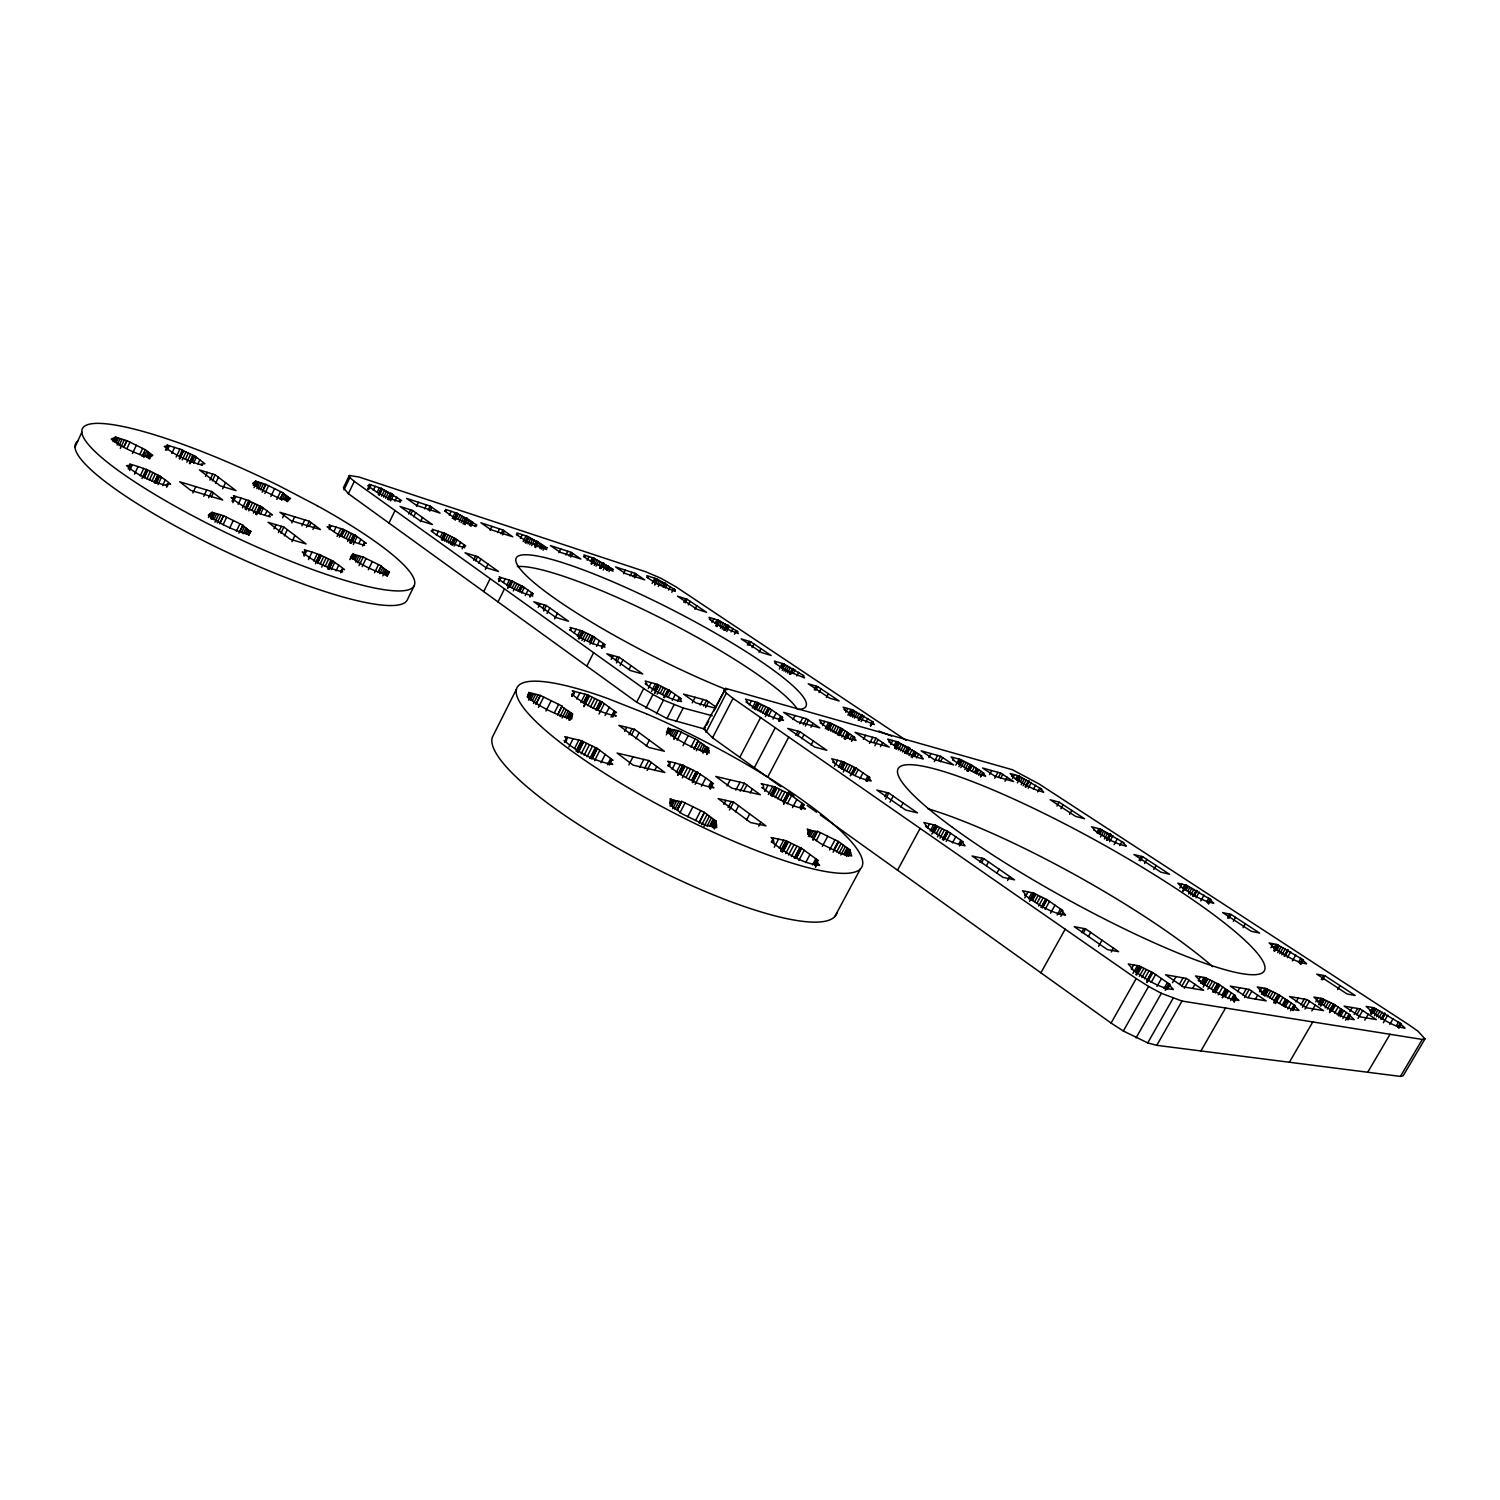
<?xml version="1.0" encoding="UTF-8"?>
<svg xmlns="http://www.w3.org/2000/svg" width="1500" height="1500" viewBox="0 0 1500 1500"><rect width="100%" height="100%" fill="white"/><g stroke="black" fill="none" stroke-linecap="round" stroke-linejoin="round"><path stroke-width="1.5" d="M131.1 465.169L129.675 464.062C144.412 468.019 159.019 473.906 170.55 484.144L168.338 483.488L166.237 484.725L167.662 485.869C152.756 481.988 138.188 475.95 126.544 465.656L131.1 465.169L129.338 468.956M561.919 706.706L572.494 713.85L571.706 718.931C555.487 714.844 541.275 707.531 527.587 697.312L528.806 692.456L540.3 695.381L562.031 706.031L557.719 714.994M711.525 783.281L711.825 786.225L713.925 787.781C696.638 784.969 681.431 776.025 667.875 765.206L669.919 765.694L669.825 762.844L667.762 761.325C684.806 764.194 700.144 773.081 713.513 783.731L711.525 783.281L709.387 787.388M75 447.169L81.844 432.206M113.025 441.619L114.938 437.438M113.7 441.3L115.631 437.137L127.069 440.738L145.556 449.85L152.794 455.438L148.706 457.556C134.681 453.094 122.25 447.619 111.244 439.106L115.631 437.137M114.094 441.506L116.025 437.325M114.956 441.919L116.869 437.756M115.8 442.35L117.731 438.169M116.194 442.538L118.125 438.356M117.056 445.069L119.944 438.825M119.081 445.65L121.969 439.406M120.319 448.463L124.162 440.138M123.619 447.225L126.581 440.963M123.9 447.094L127.069 440.738M127.069 448.387L129.956 442.162M132.469 453.581L136.312 445.294M128.287 468.994L130.031 465.206M129.675 470.512L132.3 464.85M139.8 454.65L142.669 448.425M142.125 456.337L145.106 450.075M142.406 456.206L144.6 451.913M134.55 474.15L138.038 466.613M143.85 457.481L146.738 451.256M146.269 456.488L148.2 452.344M147.469 457.481L149.4 453.319M140.25 475.875L143.756 468.356M148.369 458.381L150.3 454.219M148.763 458.569L150.694 454.406M149.625 458.981L151.556 454.838M141.975 478.519L146.344 469.144M143.55 477.206L147.037 469.706M144.037 477.6L147.525 470.081M144.262 477.769L147.75 470.25M146.831 478.912L150.319 471.412M149.362 480.113L152.85 472.613M165.506 450.094L168.319 446.044L166.444 450.056M151.819 481.369L155.306 473.869M167.513 449.794L169.388 445.781M154.181 482.644L157.669 475.125M154.519 482.737L158.006 475.238M155.287 482.962L158.775 475.463M156.037 483.206L159.525 475.706M156.375 483.3L159.881 475.8M171.825 453.469L174.637 447.45M158.044 484.612L161.531 477.094M162.562 485.606L165.206 479.962M176.137 457.106L179.869 449.119M179.644 456.019L182.231 449.869L166.988 445.012L168.319 446.044M179.175 458.363L182.906 450.375M179.625 458.719L183.356 450.731M166.594 487.256L168.338 483.488M179.85 458.869L183.562 450.881L182.231 449.869M182.213 459.956L185.944 451.969L194.794 456.075L204.881 463.725L201.037 464.156L202.387 465.206C188.606 461.325 175.237 455.775 164.288 446.4L167.381 446.062M185.494 459.075L188.287 453.094M186.844 462.225L190.575 454.256M189.975 461.419L192.769 455.419M189.356 463.5L193.088 455.531M190.05 463.725L193.781 455.738M191.681 461.944L194.475 455.963M192 462.056L194.794 456.075M193.556 463.238L196.369 457.256M197.944 463.875L199.819 459.881M192.806 492.994L195.787 486.656M205.425 476.438L207.338 472.369M209.887 480.131L212.737 474.056M203.756 496.294L206.719 489.994M212.344 480.9L215.194 474.825L199.425 469.913L220.2 485.794L236.006 490.65L215.194 474.825M208.688 497.775L211.65 491.494L179.7 481.762L190.744 490.331L222.713 500.006L211.65 491.494M215.569 483.356L218.419 477.281M211.406 497.006L213.375 492.825M208.425 517.5L210.225 513.694M222.675 488.794L225.544 482.7M209.719 516.562L211.519 512.756M210.3 516.15L212.1 512.344L223.631 515.756L242.944 525.244L240.169 530.962M210.712 516.356L212.513 512.55M210.712 518.681L213.394 512.981M211.613 519.131L214.294 513.413M212.006 519.319L214.706 513.619M213.844 519.731L216.525 514.031M214.969 522.169L218.55 514.575M217.2 522.863L220.781 515.288M219.562 523.706L223.219 516.056M219.806 523.519L223.631 515.756M231.975 501.056L234.844 496.838L232.875 500.981M232.894 502.688L235.819 496.5M223.069 524.812L226.65 517.238M238.181 504.281L241.088 498.113M229.706 528.075L233.287 520.5M242.456 507.919L246.356 499.706M253.331 485.456L255.206 481.519M253.819 485.1L255.675 481.181L265.894 484.387L283.256 492.975L280.275 498.975M254.175 485.287L256.031 481.369M254.062 487.65L256.837 481.762M245.062 508.819L248.737 500.437L233.419 495.75L234.844 496.838M255.787 486.075L257.644 482.156M245.55 509.194L249.45 500.981M256.163 486.262L258.019 482.344M246.037 509.569L249.938 501.356M246.263 509.738L250.162 501.525L248.737 500.437M236.344 531.319L239.925 523.762M256.819 488.606L259.613 482.719M258.619 489.131L261.412 483.263M248.7 510.825L252.6 502.613L261.656 506.812L272.4 514.969L270.375 514.35L268.781 515.681L270.225 516.788C255.956 513.15 242.269 507.056 231 497.475L233.081 498.094L233.925 496.931M238.894 533.175L242.7 525.431M260.587 489.788L263.381 483.919M252.075 509.925L255 503.775M241.631 532.537L244.331 526.856L242.944 525.244M262.706 490.556L265.481 484.688M262.181 492.206L265.894 484.387M243.225 533.7L245.925 528.019L244.331 526.856M253.463 513.169L257.362 504.975M245.456 532.913L247.256 529.125L245.925 528.019M264.881 493.556L268.594 485.738M246.488 533.906L248.287 530.119L247.256 529.125M255.731 514.387L259.631 506.194M246.9 534.113L248.7 530.325M256.05 514.481L259.95 506.287M256.744 514.706L260.644 506.494M247.781 534.544L249.581 530.756M258.412 512.869L261.337 506.7M258.731 512.962L261.656 506.812M248.681 534.994L250.481 531.188M248.812 535.406L250.875 531.394L248.287 530.119M260.4 514.237L263.325 508.069M270.863 496.5L274.575 488.681M265.069 514.988L267.019 510.881M276.825 499.444L280.538 491.625M280.087 499.144L282.938 493.219M281.775 500.231L284.569 494.381L283.256 492.975M284.156 499.331L286.031 495.413L284.569 494.381M285.394 500.287L287.25 496.369L286.031 495.413M286.35 501.169L288.225 497.25L287.25 496.369M286.725 501.356L288.581 497.438M273.975 528.862L275.981 524.681M287.512 501.75L289.387 497.831M282.6 517.762L284.531 513.694M278.419 532.556L281.4 526.312M280.894 533.288L283.875 527.044L268.031 522.3L290.231 539.269L306.094 543.938L283.875 527.044M284.325 535.913L287.306 529.669M291.806 522.863L294.694 516.788M291.919 541.725L294.919 535.444M301.894 525.9L304.781 519.862M306.431 527.269L309.319 521.25L279.9 512.288L291 520.669L320.438 529.575L309.319 521.25M309.131 526.556L311.062 522.544M312.938 529.425L314.869 525.394M303.806 554.606L305.606 550.894M304.05 554.794L305.831 551.081L304.312 549.919C318.938 553.462 333 559.837 344.475 569.663L342.45 569.062L340.65 572.775M304.05 556.2L306.731 550.613M308.456 559.575L312.037 552.169M906.281 740.4L675.994 586.838L660.919 578.269L645.862 571.819L358.894 476.981L349.294 475.519L343.406 487.762L348.375 493.688L636.694 702.206L666.975 718.538L705.281 729.206M343.969 489.881L349.875 477.6L349.294 475.519M313.744 561.094L317.306 553.706M329.288 529.594L331.181 525.637M348.375 493.688L354.3 481.369L349.875 477.6M316.125 561.788L319.688 554.4M315.469 563.812L319.931 554.569M316.894 562.369L320.456 554.981M317.419 562.762L320.981 555.375M317.644 562.95L321.206 555.562M334.163 531.075L336.056 527.119M320.138 564.056L323.7 556.669M321.731 567.094L326.175 557.85M337.106 536.494L340.912 528.6M325.05 566.475L328.612 559.087M339.319 537.15L343.106 529.275L328.969 524.963L330.394 526.013L329.1 527.344L327.188 526.763C338.1 535.725 351 541.838 364.669 545.269C362.288 544.744 364.913 542.006 366.244 543.356L355.463 535.388L343.106 529.275M340.969 535.706L343.819 529.819M341.475 536.081L344.325 530.175M341.7 536.25L344.531 530.344M327.394 567.731L330.956 560.344M327.712 567.825L331.275 560.438M327.9 569.081L331.988 560.644M328.612 569.288L332.681 560.85M344.006 537.281L346.856 531.394M328.931 569.381L333 560.944M367.781 488.85L369.75 484.781M368.212 489.169L370.181 485.1M369.056 489.019L371.025 484.95M331.219 569.681L334.781 562.294M346.294 538.387L349.144 532.481M347.606 541.5L351.412 533.625M373.256 490.388L375.206 486.337M336.038 570.844L338.719 565.294M349.781 542.681L353.588 534.806M350.081 542.775L353.888 534.9M350.738 542.962L354.525 535.087M351.375 543.15L355.181 535.294M352.613 541.275L355.463 535.388M377.438 491.756L379.387 487.706M353.344 544.481L357.15 536.625M378.356 494.4L381.281 488.344L369.113 484.331L370.387 485.231L367.744 485.719L377.344 492.562L388.312 498.019L400.5 501.975L399.206 501.056L401.7 500.512L381.281 488.344M378.562 494.531L381.488 488.475M378.994 494.85L381.919 488.794M379.425 495.169L382.369 489.094M349.819 559.612L351.806 555.506M350.644 558.619L352.631 554.531M351.038 558.15L353.006 554.081L363.244 557.1L381.319 566.006L378.206 572.306M351.412 558.337L353.381 554.269M381.637 496.219L384.581 490.163M358.931 543.3L360.844 539.363M352.256 558.75L354.225 554.681M353.081 559.163L355.069 555.094M353.475 559.35L355.444 555.281M383.663 497.194L386.588 491.137M355.05 559.688L357.019 555.619M362.644 546.056L364.556 542.1M385.631 498.206L388.556 492.15M355.856 562.219L358.819 556.106M387.544 499.237L390.487 493.181M387.806 499.312L390.731 493.256M388.369 499.5L391.294 493.444M357.844 562.837L360.806 556.725M388.912 499.669L391.856 493.631M389.175 499.763L392.1 493.706M358.988 565.631L363.244 557.1M390.656 500.831L393.6 494.775M362.137 566.625L366.075 558.506M394.931 501.15L396.9 497.1M388.969 523.05L395.044 510.525M368.344 569.681L372.3 561.562M374.55 572.737L378.506 564.619M378.075 572.494L381.075 566.344M379.875 573.694L382.838 567.6L381.319 566.006M408.694 513.975L410.681 509.887M382.462 572.794L384.431 568.725L382.838 567.6M410.644 514.612L412.631 510.525L400.05 506.456L419.812 520.538L432.375 524.55L412.631 510.525M416.531 506.287L418.463 502.294M382.819 575.887L385.781 569.775L384.431 568.725M384.9 574.837L386.869 570.75L385.781 569.775M385.275 575.025L387.262 570.938M413.7 516.788L415.688 512.7M386.1 575.419L388.087 571.35M386.944 575.831L388.912 571.763M387.15 576.244L389.306 571.95L386.869 570.75M424.594 508.913L426.544 504.938M420.469 521.606L422.475 517.5M428.25 510.094L430.181 506.137L406.631 498.412L416.55 505.425L440.1 513.113L430.181 506.137M429.788 511.181L431.719 507.225M436.369 535.425L438.394 531.281M414.019 586.163L407.025 600.431A183.338 33.731 25.2 0 1 217.406 547.631A183.338 33.731 25.2 0 1 77.794 441.038M449.288 515.231L451.2 511.312M440.55 536.756L442.575 532.612M441.431 539.419L444.469 533.212L432.281 529.331C434.325 529.725 432.506 532.275 431.194 530.981C441.169 538.706 452.55 544.425 464.775 547.631C462.825 547.294 464.325 544.594 465.712 545.906L455.55 538.706L444.469 533.212M441.637 539.569L444.675 533.362M452.231 518.456L455.1 512.606M442.106 539.906L445.144 533.681M442.556 540.225L445.613 534.019M442.762 540.375L445.819 534.169M454.012 519.038L456.881 513.188L445.5 509.438C447.413 509.812 445.763 512.1 444.525 510.9L454.125 517.631L476.062 526.575L474.788 525.675L476.887 525.056L456.881 513.188M454.219 519.169L457.087 513.319M455.606 517.519L457.519 513.619M455.081 519.788L457.95 513.938M444.825 541.312L447.863 535.106M455.287 519.919L458.156 514.069M458.175 518.869L460.087 514.969M446.869 542.306L449.925 536.1M459.15 521.737L462.019 515.906M448.912 543.337L451.95 537.131M461.062 522.712L463.931 516.881M450.881 544.406L453.938 538.2M451.144 544.481L454.181 538.275M451.688 544.65L454.744 538.444M452.25 544.819L455.306 538.631M452.512 544.913L455.55 538.706M462.919 523.706L465.787 517.875M464.119 521.85L466.031 517.95M464.625 522.019L466.537 518.119M464.194 524.119L467.062 518.288M464.419 524.194L467.306 518.362M454.088 546.038L457.125 539.831M465.15 524.7L468.019 518.869M467.7 523.875L469.613 519.975M458.588 546.45L460.613 542.306M469.294 524.981L471.206 521.1M470.025 525.506L471.938 521.606M470.25 525.656L472.069 521.681M471.038 526.219L472.969 522.319M462.075 548.925L464.119 544.781M473.569 560.25L475.65 556.05M490.05 530.231L491.944 526.388M475.538 560.85L477.6 556.669L465.038 552.75L485.944 567.638L498.488 571.5L477.6 556.669M478.762 563.156L480.844 558.975M497.587 532.688L499.5 528.862M501.019 533.812L502.913 529.988L480.881 522.75L490.781 529.631L512.794 536.831L502.913 529.988M485.325 569.456L488.006 564.056M502.556 534.881L504.45 531.056M483.731 591.581L490.163 578.606M498.75 581.644L500.344 577.819M499.237 581.194L501.056 577.556M520.425 538.462L522.3 534.694M523.144 541.538L525.956 535.894M503.419 582.469L505.237 578.831M525 542.212L527.625 536.438L516.956 532.931L517.781 534.919L516.337 534.45L525.919 541.05L546.75 549.581C545.156 549.356 545.812 546.731 547.238 548.006L527.625 536.438M525.45 542.512L528.263 536.869M525.881 542.831L528.694 537.169M526.087 542.962L528.881 537.3M498 601.912L504.488 588.881M506.7 585.562L509.4 580.106M527.925 543.806L530.737 538.162M507.675 587.944L511.294 580.688L522.656 586.312L533.419 593.925L531.806 593.438L529.988 597.094M507.9 588.113L511.519 580.837L499.144 576.956C501.038 577.256 499.913 580.312 498.356 578.906C508.612 586.8 520.2 592.856 532.8 595.95L531.356 594.919L531.806 593.438M529.781 544.706L532.594 539.062M509.306 586.631L512.006 581.194M510.019 587.156L512.512 581.531M531.638 545.662L534.45 540M512.1 588.094L514.819 582.656M534.375 544.744L536.475 541.05M535.087 544.969L536.962 541.2M534.637 547.013L537.656 541.444M513.3 590.925L516.919 583.669M535.575 547.575L538.387 541.931M516.3 590.175L519 584.719M538.106 546.788L539.981 543.019M539.681 547.875L541.575 544.106M518.325 591.262L521.044 585.825M518.587 591.337L521.306 585.9M540.413 548.381L542.288 544.612L540.637 548.531M519.131 591.506L521.85 586.069M519.694 591.675L522.656 586.312M541.425 549.075L543.319 545.306M521.625 592.95L524.344 587.494M543.019 550.181L544.913 546.413M525.3 595.575L528.019 590.119M529.913 596.381L531.731 592.744M558.9 552.675L560.756 548.962M538.275 607.331L540.131 603.638M565.969 554.981L567.825 551.269M542.587 608.606L544.425 604.931M569.175 556.031L571.031 552.319L580.875 559.031L560.25 552.3L550.369 545.55L571.031 552.319M543.6 611.025L546.375 605.513L568.519 621.244L556.013 617.55L533.85 601.763L546.375 605.513M570.712 557.062L572.569 553.369M547.031 613.481L549.806 607.95M516.487 689.138L492.263 737.381A193.575 42.862 27.5 0 0 652.087 866.737A193.575 42.862 27.5 0 0 837.056 912.731M554.606 618.881L557.4 613.35M587.119 560.25L588.956 556.594M590.569 561.375L592.388 557.719M591.206 563.7L593.944 558.244L613.181 569.513L611.85 569.081L612.994 571.144L593.175 562.987L583.65 556.519L585 556.95L583.95 554.944L593.944 558.244M591.394 563.831L594.15 558.375M591.844 564.131L594.581 558.675M593.194 562.612L595.012 558.956M593.381 562.744L595.219 559.106M527.175 696.844L529.275 692.681M594.244 565.388L597 559.913M528.188 697.331L530.288 693.169M529.181 697.837L531.281 693.656M528.6 700.144L531.75 693.881M596.025 566.25L598.781 560.794M530.325 700.388L533.475 694.144M598.744 565.35L600.562 561.712M532.312 700.837L535.462 694.594M599.569 568.106L602.325 562.631M599.775 568.162L602.531 562.706M600.244 568.312L602.981 562.856M600.694 568.462L603.45 563.006M600.9 568.538L603.656 563.081M533.513 703.538L537.694 695.231M602.531 567.206L604.369 563.569M603.206 570.094L605.962 564.637M536.1 703.781L540.3 695.381M535.969 704.344L540.225 695.719M605.7 569.344L607.537 565.706M574.181 632.944L576.075 629.212M606.413 569.831L608.25 566.194M606.638 569.981L608.475 566.344M538.462 707.419L543.694 697.05M607.425 570.525L609.281 566.887M609.019 571.594L610.856 567.956M577.388 636.019L580.219 630.413M578.344 638.419L582.112 630.975L593.756 636.731L605.156 644.831L603.562 644.363L601.669 648.094M578.569 638.587L582.337 631.144M579.094 638.962L582.863 631.5M580.556 637.481L583.387 631.875M580.8 637.65L583.612 632.044M545.944 711.075L551.175 700.725M581.981 640.462L585.75 633.019M584.138 641.512L587.906 634.05M587.231 640.725L590.044 635.138M623.513 573.731L625.331 570.131M589.331 641.869L592.163 636.262M589.575 641.925L592.406 636.337M554.456 712.65L558.638 704.381M590.138 642.094L592.969 636.506M589.988 644.194L593.756 636.731M582.112 630.975L570 627.431C571.744 627.656 571.369 631.219 569.569 629.7L580.988 637.856L592.837 643.706L595.538 637.987M557.775 714.656L562.031 706.031M630.15 575.887L631.969 572.306M560.025 716.512L564.225 708.225M596.606 646.369L599.456 640.763M571.725 696.206L573.844 692.044M586.8 666.131L593.625 652.669M572.025 696.431L574.631 691.481M633.169 576.881L634.988 573.3L644.775 579.881L625.406 573.562L615.581 566.925L634.988 573.3M562.087 717.994L566.287 709.688M634.688 577.913L636.506 574.331M564.919 717.337L568.088 711.112M601.481 647.288L603.375 643.556M601.912 648.169L603.806 644.438M566.419 718.669L569.587 712.425M576.694 699.075L579.862 692.85M567.938 716.812L570.037 712.65M568.931 717.3L571.05 713.137M568.875 719.869L572.044 713.625M569.325 720.094L572.494 713.85M570.319 718.387L572.438 714.244M570.056 720.094L572.306 715.069M580.856 702.506L585.075 694.219M583.219 703.106L587.438 694.837L602.081 702.019L616.481 712.575L614.475 712.069L612.337 716.231M583.519 703.331L587.737 695.044M564.394 742.219L566.512 738.056M584.175 703.819L588.394 695.531M564.712 742.463L567.375 737.344M583.781 706.369L589.05 696.019M584.062 706.594L589.331 696.225M587.812 705.712L592.013 697.425M611.156 659.325L613.088 655.538M568.894 747L573.113 738.713M652.125 583.538L654.825 578.25M590.513 706.987L594.731 698.719M654.487 582.263L656.287 578.738L675.131 589.725L673.875 589.331L675.225 591.394L656.325 583.594L646.838 577.238L648.113 577.65L646.875 575.644L656.287 578.738M654.694 582.394L656.475 578.869M615.431 660.544L617.362 656.756M655.125 582.675L656.906 579.15M654.656 584.738L657.337 579.431M654.844 584.869L657.544 579.562M593.212 708.356L597.431 700.069M616.425 662.981L619.294 657.319L642.806 674.006L630.375 670.538L606.844 653.775L619.294 657.319M657.45 583.894L659.25 580.369M574.612 748.35L578.831 740.081M658.275 586.5L660.975 581.213M595.856 709.781L600.075 701.512M596.175 709.875L600.394 701.587M596.85 710.044L601.069 701.756M576.15 751.013L581.4 740.7L597.413 748.519L613.106 760.35L610.913 759.825L608.775 763.987M576.469 751.275L581.737 740.944M620.062 665.569L622.95 659.906M660.9 585.619L662.7 582.094M597.544 710.212L601.763 701.944M597.863 710.306L602.081 702.019M577.181 751.819L582.45 741.487M577.894 752.344L583.162 742.013M662.606 586.519L664.406 582.994M578.212 752.606L583.481 742.275M662.812 586.594L664.612 583.069M663.244 586.725L665.044 583.2M599.044 714.019L604.312 703.669M665.475 583.35L663.675 586.875L665.662 583.406M665.344 587.925L667.144 584.4M581.156 753.881L586.425 743.55M584.1 755.269L589.369 744.938M668.587 590.1L670.388 586.556M605.025 715.575L609.263 707.288M629.062 669.412L630.994 665.625M587.044 756.75L592.312 746.438M671.831 592.275L673.65 588.731M589.931 758.325L595.219 747.994M611.025 717.15L614.212 710.925M590.288 758.4L595.556 748.088M591.038 758.569L596.306 748.256M612.656 716.306L614.775 712.144M612.825 717.112L614.475 712.069M591.806 758.756L597.075 748.444M592.144 758.831L597.413 748.519M594.581 760.669L599.85 750.356M600.994 762.694L605.231 754.406M683.794 602.381L685.613 598.819M685.294 602.869L687.112 599.306L706.519 612.281L696.863 609.188L677.438 596.156L687.112 599.306M636.694 702.206L643.706 688.519L354.3 481.369M688.294 604.875L690.131 601.312M607.463 764.7L610.65 758.494M624.619 731.362L626.681 727.312M609.131 764.062L611.25 759.919M609.3 765.019L610.913 759.825M648.3 688.444L651.262 682.688M628.931 734.7L632.044 728.663M651.45 691.481L655.388 683.831M694.95 609.338L696.788 605.756M654.3 690.094L657.244 684.338L669.225 690.262L681.337 698.85L679.744 698.419L681.487 701.569C668.044 698.775 656.025 691.912 645.188 683.644L646.8 684.094L645.225 681.019L657.244 684.338M631.369 735.3L634.462 729.263L664.387 751.256L648.806 747.45L618.844 725.344L634.462 729.263M654.562 690.262L657.506 684.525M645.919 708.169L652.969 694.462L643.706 688.519M655.106 690.656L658.05 684.919M654.675 692.962L658.612 685.312M654.938 693.15L658.856 685.481M657.112 694.125L661.031 686.475M635.981 738.713L639.094 732.675M660.3 693.263L663.244 687.525M662.494 694.387L665.456 688.65M628.837 764.925L633 756.825M663.694 697.463L667.875 689.888M664.5 697.688L668.419 690.037M656.456 713.831L663.506 700.106L683.194 708L712.256 715.763M666.019 695.925L668.981 690.188M666.281 695.981L669.225 690.262M668.156 697.331L671.1 691.594M646.219 746.269L649.331 740.194M711.9 622.406L713.756 618.787M672.3 700.294L675.262 694.538M639.675 767.438L643.819 759.394M715.106 623.419L716.962 619.819M666.975 718.538L674.025 704.831M716.55 623.869L718.406 620.269L737.925 631.688L736.688 631.294L738.3 633.581L719.269 625.819L709.312 619.125L710.569 619.538L709.069 617.306L718.406 620.269M715.837 625.819L718.612 620.419M677.456 701.325L679.444 697.5M716.287 626.119L719.081 620.719M716.737 626.419L719.531 621.019M716.944 626.569L719.738 621.169M644.569 768.581L648.713 760.556L664.837 772.519L633.225 765.169L617.062 753.038L648.713 760.556M719.606 625.556L721.462 621.956M647.062 770.456L651.206 762.413M666.431 732.337L668.531 728.269M720.45 628.219L723.225 622.819M666.319 734.831L669.469 728.719M668.306 733.256L670.406 729.188M722.212 629.119L725.006 623.719M668.719 733.462L670.819 729.394L678.131 730.631L698.325 740.55L694.181 749.288L698.325 740.644M670.181 733.65L672.281 729.6M676.163 721.631L683.194 708M723.956 630.056L726.75 624.656M724.163 630.112L726.938 624.712M725.513 628.444L727.369 624.862M725.006 630.394L727.8 624.994M725.212 630.45L727.987 625.05M670.875 736.069L674.006 729.975M654.656 770.55L656.737 766.519M726.75 631.481L729.544 626.081M672.844 736.613L675.975 730.538M673.95 738.713L678.131 730.631M692.194 702.938L695.119 697.294M673.987 739.369L678.15 730.725M731.081 631.969L732.956 628.369M677.119 740.269L681.3 732.169M734.494 634.256L736.369 630.656M668.006 766.013L670.144 761.887M700.125 705.094L703.05 699.469M683.006 745.688L688.237 735.581M703.706 706.069L706.631 700.444L715.688 706.819M672.131 769.294L675.337 763.125M705.656 707.438L708.562 701.812M676.256 772.556L680.494 764.363M690.975 747.075L695.175 738.994M677.531 775.163L682.837 764.925M677.85 775.388L683.156 765.169M679.612 773.869L683.869 765.675M788.738 737.1L767.625 777.225L712.537 737.794L703.65 728.812L725.681 688.387L1012.481 769.763L1039.106 783.975L1408.988 1024.875L1417.875 1031.119L1425 1038.881L1403.213 1075.706L1400.419 1076.419L1156.781 1045.331L1147.725 1042.894L1123.331 1031.006L1111.088 1023.056L820.35 814.95M680.325 774.394L684.581 766.2M747.394 645.056L749.288 641.4M680.644 774.637L684.9 766.444M694.125 748.612L698.325 740.55M706.556 725.25L708.675 721.144M714 710.906L725.681 688.387M748.894 645.506L750.788 641.869L771.169 655.5L761.587 652.556L741.169 638.869L750.788 641.869M682.331 777.881L687.638 767.644M696.413 750.731L700.613 742.65L698.381 741.206M705.994 732.394L726.394 693.131L723.938 689.7M669.581 803.456L671.681 799.444M670.65 803.981L672.731 799.95M752.062 647.625L753.956 643.987M670.087 806.231L673.219 800.194L681.525 802.013L677.362 810.037L681.506 801.6M699.469 750.112L702.619 744.056L700.613 742.65M686.175 777.15L690.431 768.975M671.737 806.362L674.869 800.325M701.25 751.462L704.419 745.388L702.619 744.056M672.656 808.725L676.838 800.681M688.969 778.575L693.225 770.381M702.788 752.737L705.938 746.663L704.419 745.388M703.2 752.944L706.369 746.869M674.888 809.288L679.05 801.244M705.188 751.369L707.288 747.319M712.537 737.794L733.031 698.381L726.394 693.131M706.125 751.838L708.225 747.788M691.744 780.056L696 771.881M692.044 780.131L696.3 771.956M706.575 752.419L708.656 747.994L705.938 746.663M677.325 809.325L681.487 801.188L704.344 812.344L716.062 821.1L716.719 827.587L705.413 825.206L682.087 813.825L670.312 804.956L670.144 798.675L673.219 800.194M692.737 780.3L696.994 772.106M759.038 652.312L760.931 648.656M706.744 754.106L708.862 750.037M692.362 782.494L697.669 772.275M706.8 754.612L708.656 747.994M692.663 782.569L697.987 772.35M679.856 812.944L685.069 802.931M695.081 784.35L700.388 774.113M701.456 786.225L705.731 778.031M687.712 816.769L692.925 806.775M749.325 704.869L751.444 700.781M708.938 786.056L711.075 781.95M709.688 787.463L711.844 783.356M710.006 788.4L712.144 784.275M710.269 789.225L712.406 785.1M752.306 708.038L755.513 701.925M695.55 820.594L700.763 810.6M754.163 708.544L757.35 702.431L769.669 708.544L782.7 717.525L781.144 717.094L778.987 721.181M754.425 708.731L757.612 702.619M755.025 709.144L758.212 703.031M755.606 709.556L758.812 703.444M755.887 709.744L759.075 703.631M699.131 822.469L704.344 812.344M779.344 669L782.231 663.488M699.188 823.181L704.363 812.756M758.1 710.737L761.287 704.644M781.744 667.594L783.675 663.919L803.906 675.769L802.688 675.394L804.581 677.906L785.438 670.181L774.956 663.15L776.213 663.544L774.412 661.087L783.675 663.919M781.969 667.744L783.9 664.069M782.456 668.062L784.369 664.387M760.369 711.844L763.556 705.731M782.175 670.369L784.856 664.706M701.7 824.869L706.931 814.856M783.938 671.175L786.825 665.662M762.656 712.987L765.844 706.894M739.8 757.294L760.594 717.525M703.987 826.519L709.237 816.506M785.737 672.056L788.625 666.525M727.031 785.887L730.2 779.869M764.906 714.206L768.094 708.094M765.15 714.263L768.356 708.169M707.062 826.106L711.262 818.1M765.694 714.412L768.881 708.319M787.537 672.975L790.425 667.463M765.413 716.663L769.669 708.544M709.837 825.619L713.006 819.6M789.338 673.931L792.431 668.475M710.325 825.862L713.475 819.844M789.956 674.119L792.844 668.606M768.506 716.044L771.694 709.931M790.388 674.25L793.275 668.738M790.575 674.306L793.462 668.794M711.375 826.369L714.525 820.35M723.825 804.375L725.906 800.381M712.425 826.875L715.575 820.875M793.162 673.556L795.094 669.881M712.95 827.606L716.062 821.1M714.113 826.688L716.213 822.656M714.225 827.756L716.325 823.744M714.281 828.413L716.4 824.381M714.338 828.956L716.456 824.925M772.969 719.138L776.175 713.025M735.806 790.181L740.006 782.194M796.744 675.956L798.675 672.281M728.081 807.562L731.213 801.562M729.431 810.075L733.612 802.106L765.956 825.881L750.581 822.544L718.162 798.619L733.612 802.106M740.25 791.213L744.431 783.225L760.369 794.775L731.737 788.119L715.744 776.438L744.431 783.225M778.519 720.188L780.656 716.119M754.312 767.7L775.275 727.744M779.231 721.238L781.388 717.15M779.775 721.388L781.912 717.3M743.756 791.006L746.906 785.025M735.469 811.781L738.619 805.781M750.262 792.994L752.362 788.981M792.975 719.569L795.094 715.556M814.256 689.906L816.225 686.175M746.531 819.938L749.681 813.919M815.737 690.337L817.706 686.625L839.156 700.969L829.669 698.175L808.2 683.775L817.706 686.625M799.706 723.731L802.856 717.731M764.775 791.4L768 785.269M795.806 735.319L797.981 731.194M819.075 692.569L821.025 688.837M803.231 724.706L806.381 718.725L819.75 727.856L797.081 721.594L783.656 712.369L806.381 718.725M797.681 735.825L799.856 731.7L826.8 750.281L814.725 747.075L787.725 728.4L799.856 731.7M768.394 794.55L772.688 786.394M805.312 726.131L808.462 720.15M770.531 795.037L774.825 786.9L789.188 793.969L804.525 804.938L802.725 804.525L800.55 808.612M770.85 795.281L775.144 787.125M771.544 795.769L775.837 787.631M801.863 738.713L804.038 734.587M772.238 796.275L776.531 788.137M772.556 796.519L776.85 788.362M826.406 697.5L828.375 693.769M758.738 826.144L760.856 822.131M810.938 727.275L813.038 723.281M775.144 797.663L779.438 789.506M777.788 798.9L782.081 790.763M780.431 800.25L784.744 792.112M811.069 745.087L813.263 740.944M822.638 725.55L824.812 721.406M783.075 801.675L787.388 793.538M783.356 801.75L787.669 793.594M783.994 801.881L788.288 793.744M783.544 804.056L788.906 793.894M783.825 804.131L789.188 793.969M825.3 728.644L828.562 722.456M787.275 803.812L791.569 795.675M827.006 729.131L830.269 722.944L842.081 728.794L854.944 737.531L853.519 737.119L851.419 741.056M827.269 729.3L830.531 723.113M827.85 729.712L831.131 723.525M828.431 730.106L831.712 723.919M828.713 730.294L831.975 724.106M771.262 842.119L773.438 838.031M830.812 731.25L834.094 725.062M792.525 807.6L796.838 799.444M832.987 732.3L836.269 726.112M774.244 847.256L778.556 839.119M845.756 712.256L847.744 708.488M835.181 733.406L838.444 727.219M837.356 734.569L840.637 728.381M837.581 734.644L840.862 728.456M847.894 715.05L850.894 709.406M838.088 734.775L841.35 728.587M799.95 807.3L802.125 803.212M838.575 734.906L841.856 728.738M838.8 734.981L842.081 728.794M849.319 715.462L852.319 709.819L873.319 722.137L872.1 721.8L874.312 724.538L855.056 716.869L844.031 709.481L845.269 709.837L843.169 707.156L852.319 709.819M779.344 848.325L783.638 840.206M849.562 715.613L852.544 709.969M800.831 808.688L803.006 804.581M839.775 735.637L843.056 729.45M851.062 714.075L853.05 710.306M801.244 809.587L803.625 804.731M851.55 714.412L853.556 710.644M850.781 716.438L853.781 710.794M780.581 850.819L785.944 840.694L801.619 848.344L818.438 860.681L816.487 860.288L814.312 864.356M780.919 851.081L786.3 840.938M841.912 737.081L845.194 730.894M852.581 717.263L855.562 711.619M781.688 851.644L787.069 841.5M782.456 852.206L787.837 842.062M783.881 850.444L788.175 842.325M854.4 718.144L857.4 712.519M844.05 738.544L847.331 732.356M845.194 739.331L848.306 733.013M845.325 739.406L848.606 733.219M857.269 717.206L859.256 713.456M785.625 853.688L791.006 843.562M847.481 738.075L849.675 733.95M858.113 720.075L861.3 714.506M834.412 766.275L837.581 760.294M858.713 720.262L861.712 714.619M862.125 714.75L859.144 720.375L862.312 714.788M849.619 739.538L851.831 735.394M788.494 855.056L793.875 844.913M861.038 721.575L864.038 715.931M851.644 741.112L853.969 736.856M838.406 767.306L841.594 761.344M791.4 856.519L796.781 846.375M840.225 767.775L843.394 761.831L856.069 768.094L869.981 777.675L868.444 777.281L871.238 781.031C856.894 778.312 844.462 770.456 832.781 762.019L834.356 762.431L831.731 758.775L843.394 761.831M840.525 767.981L843.694 762.019M841.144 768.413L844.331 762.45M865.8 722.231L867.806 718.462M794.269 858.075L799.669 847.931M841.781 768.862L844.95 762.9M794.587 858.131L799.969 848.006M807.562 834.169L809.719 830.1M842.081 769.069L845.25 763.088M795.262 858.281L800.644 848.137M808.013 834.375L810.169 830.306L817.369 831.9L813.056 840M795.938 858.413L801.319 848.288M796.238 858.469L801.619 848.344M808.312 836.512L811.556 830.419M843.281 772.069L847.519 764.119M810 836.794L813.225 830.719M870.281 725.625L872.288 721.838M798.844 860.4L804.244 850.275M846.656 771.188L849.844 765.244M863.419 739.35L865.594 735.281M870.637 726.188L872.644 722.4M811.95 837.3L815.175 831.206M813.975 837.281L817.163 831.094L838.294 841.444L849.788 849.731L851.681 856.031L841.894 853.969L820.369 843.431L808.819 835.031L807.319 828.919L810.169 830.306M813.038 839.869L817.275 831.487M849.019 772.388L852.188 766.425M850.294 775.631L854.531 767.681M850.538 775.688L854.775 767.756M816.169 840.788L820.462 832.706M852.131 773.85L855.3 767.888M852.656 773.981L855.825 768.019M805.688 862.612L810 854.494M852.9 774.038L856.069 768.094M869.55 743.381L872.794 737.306M855.056 775.538L858.244 769.575M873.881 742.256L876.038 738.206L889.237 747.094L868.275 741.3L855.019 732.337L876.038 738.206M874.856 745.669L878.1 739.594M812.55 864.844L815.794 858.75M822.337 846.375L827.737 836.269M859.819 778.837L863.006 772.856M814.612 864.412L816.788 860.344M815.288 864.562L817.463 860.475M815.1 865.5L817.275 861.413L816.487 860.288M815.494 866.475L817.275 861.413M815.513 867.263L817.669 862.388M880.462 746.7L882.619 742.65M865.669 780.15L867.788 776.156M829.594 849.919L834.994 839.831M866.306 781.256L868.669 777.337M867.075 781.462L869.212 777.469M833.981 849.525L838.294 841.444M834.094 849.938L838.331 841.575M833.1 852.244L838.5 842.137M890.625 744.487L892.762 740.494M836.644 851.925L840.956 843.844M894.113 745.444L896.231 741.487M894.619 747.881L897.806 741.919L921.844 756.038L920.513 755.681L923.25 758.944C910.594 756.15 899.4 749.25 888.9 741.881L890.269 742.275L887.663 739.069L897.806 741.919M894.881 748.05L898.069 742.106M838.875 853.481L843.206 845.4M895.462 748.444L898.65 742.481M896.044 748.837L899.231 742.875M896.306 749.006L899.494 743.044M840.862 855L845.194 846.9M898.331 749.925L901.519 743.981M843.694 854.419L846.956 848.344M844.144 854.625L847.388 848.55M900.413 750.938L903.6 744.975M845.1 855.112L848.362 849.038M846.075 855.581L849.338 849.506M846.525 855.806L849.788 849.731M846.675 856.275L849.919 850.2M902.512 752.006L905.7 746.044M848.062 855.3L850.237 851.25M848.381 856.35L850.556 852.281M904.612 753.131L907.8 747.169M904.819 753.188L908.006 747.244M905.288 753.319L908.475 747.356M905.756 753.431L909.15 747.544M906.919 754.144L910.106 748.2M884.738 796.613L886.912 792.581M885.525 799.087L888.75 793.05L917.531 812.906L905.662 810.019L876.825 790.05L888.75 793.05M909.019 755.55L912.206 749.606M911.138 756.975L914.325 751.013M912.263 757.725L915.281 751.669M913.444 755.831L915.581 751.856M889.969 802.163L893.212 796.125M914.513 756.544L916.65 752.569M916.631 757.95L918.769 753.975M834.769 916.613L860.4 868.931M900.9 806.962L903.075 802.913M928.837 757.481L930.956 753.581M934.294 761.625L937.631 755.438M938.438 760.406L940.65 756.281L953.681 764.944L934.219 759.544L921.131 750.825L940.65 756.281M940.462 761.756L942.675 757.631M897.525 870.206L920.119 828.413M955.781 765.225L959.081 759.15M958.35 763.594L960.544 759.562L971.438 764.981L983.962 773.25L982.725 772.894L980.513 776.962L982.913 772.95M958.612 763.781L960.806 759.731M959.175 764.156L961.369 760.106M959.756 764.531L961.95 760.481M958.913 766.725L962.212 760.65M927.356 827.962L929.587 823.875M960.844 767.606L964.125 761.55M963.938 766.556L966.131 762.506M930.188 830.944L933.506 824.812M964.856 769.612L968.156 763.538M931.969 831.356L935.288 825.225L948.319 831.675L963.188 841.912L961.688 841.556L959.438 845.662M932.269 831.581L935.588 825.45M931.838 834.094L936.281 825.919M966.9 770.7L970.181 764.625M933.619 832.519L936.956 826.388M967.087 770.756L970.387 764.681M933.938 832.725L937.256 826.594M967.519 770.869L970.819 764.794M967.95 770.981L971.25 764.925M968.156 771.038L971.438 764.981M970.181 769.65L972.375 765.6M936.244 833.756L939.562 827.625M972.262 771.019L974.456 766.969M937.519 836.944L941.962 828.769M974.344 772.388L976.538 768.356M939.938 838.181L944.381 830.006M975.3 773.025L977.494 768.975L975.581 773.212M976.631 773.906L978.825 769.856M942.375 839.475L946.819 831.3M942.619 839.531L947.044 831.356M943.125 839.663L947.569 831.487M943.65 839.775L948.094 831.619M978.713 775.294L980.906 771.225M943.894 839.831L948.319 831.675M946.2 841.425L950.644 833.269M952.406 842.906L955.744 836.775M989.55 774.562L991.706 770.569M958.631 844.406L960.863 840.3M994.688 778.275L997.931 772.312M959.681 845.719L961.912 841.613M998.588 777.075L1000.744 773.1L1013.588 781.519L995.475 776.512L982.575 768.019L1000.744 773.1M1000.575 778.387L1002.75 774.412M1004.981 781.275L1007.156 777.3M1012.444 778.65L1014.581 774.75M1015.463 779.494L1017.581 775.594M1016.831 779.888L1018.95 775.988L1041.787 789.263L1040.625 788.925L1043.662 792.112C1031.944 789.487 1021.781 782.888 1011.9 776.287L1013.081 776.625L1010.175 773.513L1018.95 775.988M1017.075 780.056L1019.213 776.138M1017.638 780.413L1019.775 776.512M1017.394 782.906L1020.6 777.056M1020.3 781.8L1022.437 777.9M1021.163 784.688L1024.35 778.837M979.8 862.163L981.975 858.206M1023.112 785.681L1026.319 779.831M981.619 862.556L983.775 858.619L1014.581 879.862L1002.975 877.35L972.094 855.975L983.775 858.619M1025.081 786.731L1028.456 780.938M1025.662 786.881L1028.869 781.05M1026.056 786.994L1029.45 781.2M1028.156 788.306L1031.362 782.456M986.381 865.856L988.556 861.9M1033.462 789.131L1035.6 785.212M1037.7 791.906L1039.856 787.987M996.919 873.15L999.094 869.194M1007.531 880.5L1009.725 876.525M1056.975 806.119L1059.15 802.181L1084.556 818.756L1075.631 816.394L1050.169 799.744L1059.15 802.181M1060.913 808.706L1063.088 804.75M1069.613 814.387L1071.787 810.431M1024.706 897.938L1028.044 891.919M1028.55 898.744L1031.888 892.725M1030.294 899.1L1033.612 893.081L1047.037 899.7L1062.975 910.669L1061.494 910.369L1065.506 915.094C1050.112 912.975 1037.212 903.787 1024.744 895.031L1026.244 895.35L1022.437 890.719L1033.612 893.081M1029.525 901.331L1033.95 893.325M1031.344 899.831L1034.681 893.812M1032.075 900.337L1035.394 894.319M1032.412 900.562L1035.731 894.544M1034.756 901.613L1038.094 895.594M1037.212 902.775L1040.531 896.775M1038.6 906.056L1043.044 898.031M1041.131 907.406L1045.575 899.4M1041.356 907.444L1045.8 899.438M1041.862 907.556L1046.306 899.55M1042.388 907.65L1046.812 899.663M1042.612 907.706L1047.037 899.7M1045.088 909.412L1049.513 901.406M1050.525 913.2L1054.987 905.175M1096.65 832.688L1098.862 828.675M1097.981 833.025L1100.194 829.031L1123.969 842.888L1122.844 842.587L1126.312 846.094C1114.256 843.656 1103.944 836.587 1093.8 829.913L1094.944 830.212L1091.606 826.781L1100.194 829.031M1098.244 833.212L1100.475 829.219M1098.844 833.587L1101.075 829.594M1099.444 833.981L1101.656 829.988M1099.706 834.169L1101.938 830.175M1057.125 914.981L1060.463 908.962M1100.475 837.019L1103.812 831.019M1059.263 914.4L1061.737 910.425M1103.531 835.969L1105.763 831.975M1060.837 916.35L1063.069 912.319M1104.431 838.987L1107.769 832.987M1106.475 840.075L1109.794 834.075M1106.644 840.112L1109.981 834.131M1107.037 840.206L1110.375 834.225M1107.431 840.319L1110.75 834.338M1107.6 840.356L1110.938 834.375M1109.625 841.688L1112.963 835.706M1040.888 972.806L1065.169 929.212M1114.106 844.612L1117.444 838.612M1119.694 845.55L1121.925 841.556M1081.556 932.587L1083.825 928.519M1083.319 932.925L1085.588 928.875L1118.644 951.675L1107.375 949.594L1074.206 926.644L1085.588 928.875M1088.419 936.469L1090.706 932.4M1139.062 860.438L1141.331 856.388M1140.431 860.775L1142.7 856.725L1169.569 874.275L1160.888 872.175L1133.944 854.531L1142.7 856.725M1144.594 863.494L1146.862 859.444M1098.581 946.331L1102.013 940.219M1153.8 869.513L1156.069 865.462M1111.237 951.994L1113.431 948.075M1131.469 968.869L1133.7 964.913M1179.788 888.038L1181.981 884.156M1132.95 973.462L1137.412 965.588M1135.763 971.794L1139.1 965.887L1152.938 972.675L1170.037 984.469L1168.612 984.225L1165.238 990.169M1182.656 888.713L1184.85 884.85M1136.119 972.037L1139.456 966.131M1135.781 974.55L1140.225 966.656M1182.862 890.962L1186.144 885.169L1210.95 899.644L1209.844 899.381L1213.8 903.225C1201.369 900.975 1190.925 893.419 1180.481 886.669L1181.606 886.95L1177.8 883.162L1186.144 885.169M1183.162 891.15L1186.425 885.356M1136.55 975.094L1141.012 967.2M1184.888 889.631L1187.062 885.769M1138.031 973.369L1141.369 967.444M1185.506 890.044L1187.7 886.181M1185.806 890.231L1187.981 886.369M1111.088 1023.056L1136.213 978.581L733.031 698.381M1139.325 976.388L1143.769 968.512M1187.7 891.094L1189.875 887.231M1188.6 893.981L1191.881 888.188M1141.838 977.587L1146.281 969.712M1190.662 895.031L1193.944 889.237M1144.425 978.9L1148.869 971.025M1192.763 896.156L1196.213 890.4M1193.306 896.287L1196.587 890.494M1193.7 896.381L1196.963 890.588M1193.869 896.419L1197.15 890.625M1147.05 980.306L1151.513 972.431M1147.275 980.344L1151.719 972.469M1146.656 982.388L1152.225 972.563M1147.144 982.481L1152.938 972.675M1196.006 897.825L1199.287 892.031M1123.331 1031.006L1148.588 986.438L1136.213 978.581M1151.138 982.388L1155.6 974.513M1200.75 900.919L1204.031 895.125M1156.987 986.438L1161.469 978.562M1206.581 902.1L1208.794 898.219M1207.819 903.3L1210.031 899.419M1208.569 904.106L1210.763 900.225M1136.062 1037.869L1161.375 993.319L1182.019 1001.062L1422.3 1039.444L1425 1038.881M1163.981 988.538L1167.356 982.612M1165.463 990.206L1168.838 984.263M1167.075 988.294L1169.325 984.356M1167.469 989.344L1169.719 985.387L1168.612 984.225M1172.55 982.669L1176.019 976.594M1179.638 983.888L1183.069 977.831M1147.725 1042.894L1173.019 998.438M1181.681 986.456L1186.275 978.394L1203.713 990.319L1183.181 986.85L1165.612 974.775L1186.275 978.394M1184.381 988.312L1188.975 980.25M1227.581 918.113L1229.812 914.194M1228.912 918.394L1231.144 914.494L1259.625 933.094L1251.225 931.275L1222.65 912.581L1231.144 914.494M1156.781 1045.331L1182.019 1001.062M1192.669 988.369L1194.975 984.338M1198.294 980.794L1200.544 976.838M1233.319 921.281L1235.55 917.381M1200.562 983.363L1203.938 977.437M1202.1 983.644L1205.475 977.719L1218.675 984.225L1235.381 995.55L1232.906 999.469M1202.456 983.869L1205.831 977.963M1203.206 984.394L1206.581 978.469M1203.975 984.919L1207.35 978.994M1203.188 987.113L1207.706 979.237M1206.6 986.156L1209.975 980.231M1207.856 989.269L1212.375 981.375M1243.069 927.675L1245.319 923.738M1211.456 988.556L1214.85 982.631M1212.862 991.875L1217.362 983.981M1213.069 991.912L1217.569 984.019M1213.519 991.987L1218.019 984.094M1218.469 984.188L1213.95 992.062L1218.675 984.225M1215.413 992.944L1219.931 985.069M1218.188 994.838L1222.706 986.944M1222.087 994.762L1225.481 988.837M1222.219 997.594L1226.737 989.7M1222.444 997.744L1226.963 989.85M1223.737 995.869L1227.131 989.963M1225.125 996.825L1228.538 990.9M1227.919 998.719L1231.312 992.794M1200.9 1050.975L1225.537 1008.019M1230.694 1000.612L1234.106 994.688M1231.819 999.281L1234.087 995.325L1235.381 995.55M1232.006 999.319L1234.294 995.363M1232.456 999.394L1234.725 995.438M1237.556 991.669L1239.769 987.788M1232.925 1000.425L1235.212 996.45L1234.087 995.325M1233.75 1001.4L1236.019 997.444L1235.212 996.45M1234.237 1002.225L1236.019 997.444M1242.75 995.006L1246.256 988.931M1270.913 947.756L1273.181 943.781M1244.513 997.537L1249.181 989.438L1266.225 1000.913L1247.419 997.725L1230.263 986.119L1249.181 989.438M1273.688 948.337L1275.956 944.363M1273.8 950.569L1277.212 944.625L1303.125 959.775L1299.769 963.544L1302.244 959.606L1306.556 963.787C1293.75 961.8 1283.138 953.663 1272.394 946.856L1273.481 947.081L1269.15 942.919L1277.212 944.625M1274.1 950.775L1277.513 944.831M1248.337 997.294L1251.825 991.219M1274.775 951.206L1278.188 945.262M1276.575 949.669L1278.862 945.712M1276.875 949.875L1279.163 945.9M1277.681 952.725L1281.094 946.781M1279.706 953.7L1283.138 947.775M1255.331 999.225L1257.675 995.156M1259.494 991.744L1261.781 987.769M1281.825 954.788L1285.256 948.844M1261.462 994.275L1264.894 988.312M1284 955.931L1287.581 950.044M1284.525 956.044L1287.956 950.119M1262.887 994.519L1266.319 988.575L1278.9 994.781L1295.231 1005.694L1292.925 1009.669L1295.044 1005.675L1294.031 1005.506L1291.725 1009.481M1284.9 956.119L1288.481 950.231M1263.225 994.744L1266.656 988.8M1263.975 995.25L1267.388 989.306M1264.706 995.737L1268.138 989.794M1265.044 995.981L1268.475 990.019M1287.338 957.638L1290.769 951.712M1267.219 996.938L1270.65 990.994M1269.487 998.025L1272.919 992.081M1292.362 960.938L1295.794 954.994M1271.85 999.225L1275.281 993.281M1274.287 1000.519L1277.906 994.613M1273.744 1002.6L1278.319 994.688M1274.156 1002.675L1278.713 994.762M1274.344 1002.712L1278.9 994.781M1298.55 962.25L1300.837 958.275M1275.562 1003.538L1280.138 995.606M1300.312 963.638L1302.6 959.681M1300.669 963.713L1302.956 959.738M1300.8 964.462L1303.106 960.487M1279.406 1003.369L1282.856 997.425M1282.125 1005.188L1285.556 999.244M1283.363 1006.012L1286.794 1000.069M1283.569 1006.163L1287.169 1000.312M1285.088 1007.175L1288.538 1001.231M1287.806 1009.012L1291.256 1003.05M1290.525 1010.831L1293.994 1004.869M1296.019 1001.962L1298.287 998.062M1291.912 1009.5L1294.219 1005.525M1292.325 1009.575L1294.631 1005.6M1292.869 1010.569L1295.175 1006.575L1294.031 1005.506M1300.856 1004.925L1304.231 999.113M1302.431 1007.325L1306.931 999.581L1323.562 1010.644L1306.294 1007.719L1289.531 996.525L1306.931 999.581M1321.331 979.5L1323.675 975.487M1305 1009.05L1309.519 1001.306M1322.606 979.744L1324.931 975.75L1355.175 995.494L1347.113 993.994L1316.775 974.137L1324.931 975.75M1315.744 1001.812L1318.088 997.8M1311.844 1010.925L1315.219 1005.094M1318.631 1002.319L1320.956 998.325M1318.763 1004.55L1322.25 998.55L1334.306 1004.513L1350.244 1015.031L1349.156 1014.844L1346.812 1018.856M1319.1 1004.775L1322.588 998.775M1320.994 1003.256L1323.319 999.244M1320.544 1005.731L1324.05 999.731M1320.881 1005.956L1324.369 999.956M1289.362 1062.244L1312.8 1021.95M1324.106 1004.869L1326.431 1000.875M1325.119 1007.925L1328.606 1001.925M1337.644 989.587L1339.987 985.575M1327.388 1009.069L1330.875 1003.069M1329.712 1010.325L1333.2 1004.325M1329.881 1010.344L1333.388 1004.344M1330.256 1010.419L1333.763 1004.419M1329.487 1012.481L1334.137 1004.475M1329.656 1012.5L1334.306 1004.513M1332.019 1011.3L1335.506 1005.3M1334.663 1013.044L1338.15 1007.044M1337.306 1014.806L1340.812 1008.806M1338.506 1015.612L1342.013 1009.594M1338.713 1015.744L1342.388 1009.838M1340.212 1016.737L1343.719 1010.719M1342.856 1018.481L1346.362 1012.481M1349.85 1011.469L1352.156 1007.531M1345.519 1020.244L1349.025 1014.225M1346.981 1018.894L1349.325 1014.881M1347.956 1019.925L1350.3 1015.894L1349.156 1014.844M1354.2 1014.375L1357.65 1008.488M1356.694 1014.806L1360.125 1008.919L1376.381 1019.587L1360.463 1016.888L1344.094 1006.106L1360.125 1008.919M1358.062 1018.425L1362.656 1010.588M1364.794 1020.131L1368.244 1014.244M1370.419 1011.394L1372.669 1007.55M1370.494 1013.531L1373.869 1007.756L1401 1023.638L1397.719 1027.331L1400.138 1023.488M1370.812 1013.737L1374.206 1007.963M1371.525 1014.206L1374.919 1008.431M1373.363 1012.744L1375.631 1008.9M1373.7 1012.95L1375.95 1009.106M1374.525 1015.763L1377.919 1009.987M1376.606 1016.775L1380 1011M1378.781 1017.881L1382.175 1012.106M1381.031 1019.062L1384.406 1013.306M1381.181 1019.1L1384.575 1013.325M1381.538 1019.156L1384.931 1013.4M1381.894 1019.213L1385.269 1013.456L1382.044 1019.25M1383.337 1022.756L1387.856 1015.069M1389.806 1024.312L1393.2 1018.556M1367.7 1072.237L1390.05 1034.287M1396.294 1025.906L1398.562 1022.044M1398.225 1027.406L1400.494 1023.544M1398.862 1028.344L1401.131 1024.481L1399.987 1023.469M1400.419 1076.419L1422.3 1039.444M817.706 863.175L819.637 865.425C801.525 863.212 786.056 853.125 771.938 842.137L773.962 842.569L773.325 839.194L771.094 837.544L785.944 840.694M389.306 571.95L387.169 574.969C373.688 570.994 361.706 565.256 350.587 556.95L353.006 554.081M289.163 499.556L290.55 498.412L288.225 497.25M250.875 531.394L247.444 534.244C232.838 529.913 219.938 524.044 208.331 515.044L212.1 512.344M703.65 728.812L705.487 727.294M289.144 499.575L287.756 500.719L277.538 497.55L259.894 488.85L252.6 483.375L255.675 481.181M305.831 551.081L304.331 552.6L302.25 552C313.856 561.956 327.844 568.275 342.656 571.856L341.1 570.675L342.45 569.062M1139.1 965.887L1128.263 963.956L1132.781 969.15L1131.319 968.888C1144.256 977.738 1157.381 987.863 1173.356 989.531L1169.719 985.387M1205.475 977.719L1195.575 975.956L1200.263 980.981L1198.912 980.756C1211.306 988.763 1223.794 998.888 1238.962 1000.463L1236.525 998.269M1266.319 988.575L1257.225 986.944L1262.006 991.819L1260.787 991.613C1272.694 999.056 1284.562 1008.9 1299 1010.456L1295.175 1006.575M1322.25 998.55L1313.888 997.05L1318.744 1001.775L1317.619 1001.587C1329.112 1008.544 1340.381 1018.106 1354.181 1019.644L1350.3 1015.894M1373.869 1007.756L1366.144 1006.388L1371.056 1010.962L1370.025 1010.775C1381.088 1017.638 1391.85 1026.431 1405.05 1028.119L1401.131 1024.481M581.4 740.7L564.75 736.725L566.831 738.3L566.362 741.169L564.113 740.625C578.231 752.438 594.544 761.4 612.825 764.419L610.688 762.806L611.438 760.856M774.825 786.9L761.138 783.638L763.162 785.1L763.688 787.913L761.85 787.481C774.862 797.475 789.131 806.213 805.519 808.931L803.438 807.431L802.725 804.525M935.288 825.225L923.831 822.506L927 826.613L925.462 826.256C937.519 834.881 950.212 843.263 965.044 845.775L961.688 841.556M587.438 694.837L572.231 690.844L574.144 692.25L573.75 694.669L571.706 694.125C584.775 704.644 599.663 712.8 616.238 715.988L614.288 714.562L614.944 712.95M715.5 708.225L695.962 702.919L683.494 694.087L706.631 700.444M757.35 702.431L745.519 699.113L747.638 702.375L746.044 701.925C757.35 710.231 769.612 717.431 783.431 720.431L781.144 717.094M830.269 722.944L819.338 719.869L821.719 723.094L820.237 722.681C831.094 730.519 842.85 737.512 856.031 740.438L853.519 737.119M960.544 759.562L951.112 756.9L953.888 760.069L952.612 759.712C962.775 766.65 973.462 773.419 985.612 776.119L982.725 772.894M878.738 731.044L891.638 736.05M592.837 643.706L604.913 647.175L603.562 644.363M250.162 501.525L252.6 502.613M183.562 450.881L185.944 451.969M670.819 729.394L668.1 728.062L668.25 732.938C681.225 742.238 694.294 749.288 709.163 753.038L708.9 750.544M652.969 694.462L663.506 700.106M1148.588 986.438L1161.375 993.319M769.519 778.575L780.806 786.656M788.344 792.038L793.987 796.087M807.169 805.519L816.581 812.25M726.825 689.756A162.769 24.975 27.1 0 1 518.738 567.056A162.769 24.975 27.1 0 1 669.731 608.513A162.769 24.975 27.1 0 1 798.675 709.481M927.806 808.688A208.5 36.094 29.1 0 1 1212.788 966.675M517.275 566.569A162.6 25.819 27.1 0 1 664.312 619.856A162.6 25.819 27.1 0 1 797.344 709.087M646.462 713.812L607.106 698.25A194.325 38.831 27.5 0 0 586.912 761.681A194.325 38.831 27.5 0 0 859.669 869.587A194.325 38.831 27.5 0 0 646.462 713.812M317.231 505.725L278.625 485.569A183.544 32.644 25.3 0 0 87.412 443.306A183.544 32.644 25.3 0 0 355.931 583.519A183.544 32.644 25.3 0 0 317.231 505.725M952.425 827.344A209.156 32.663 28.9 0 0 1259.175 974.119A209.156 32.663 28.9 0 0 1032.113 807.619A209.156 32.663 28.9 0 0 952.425 827.344"/></g></svg>
